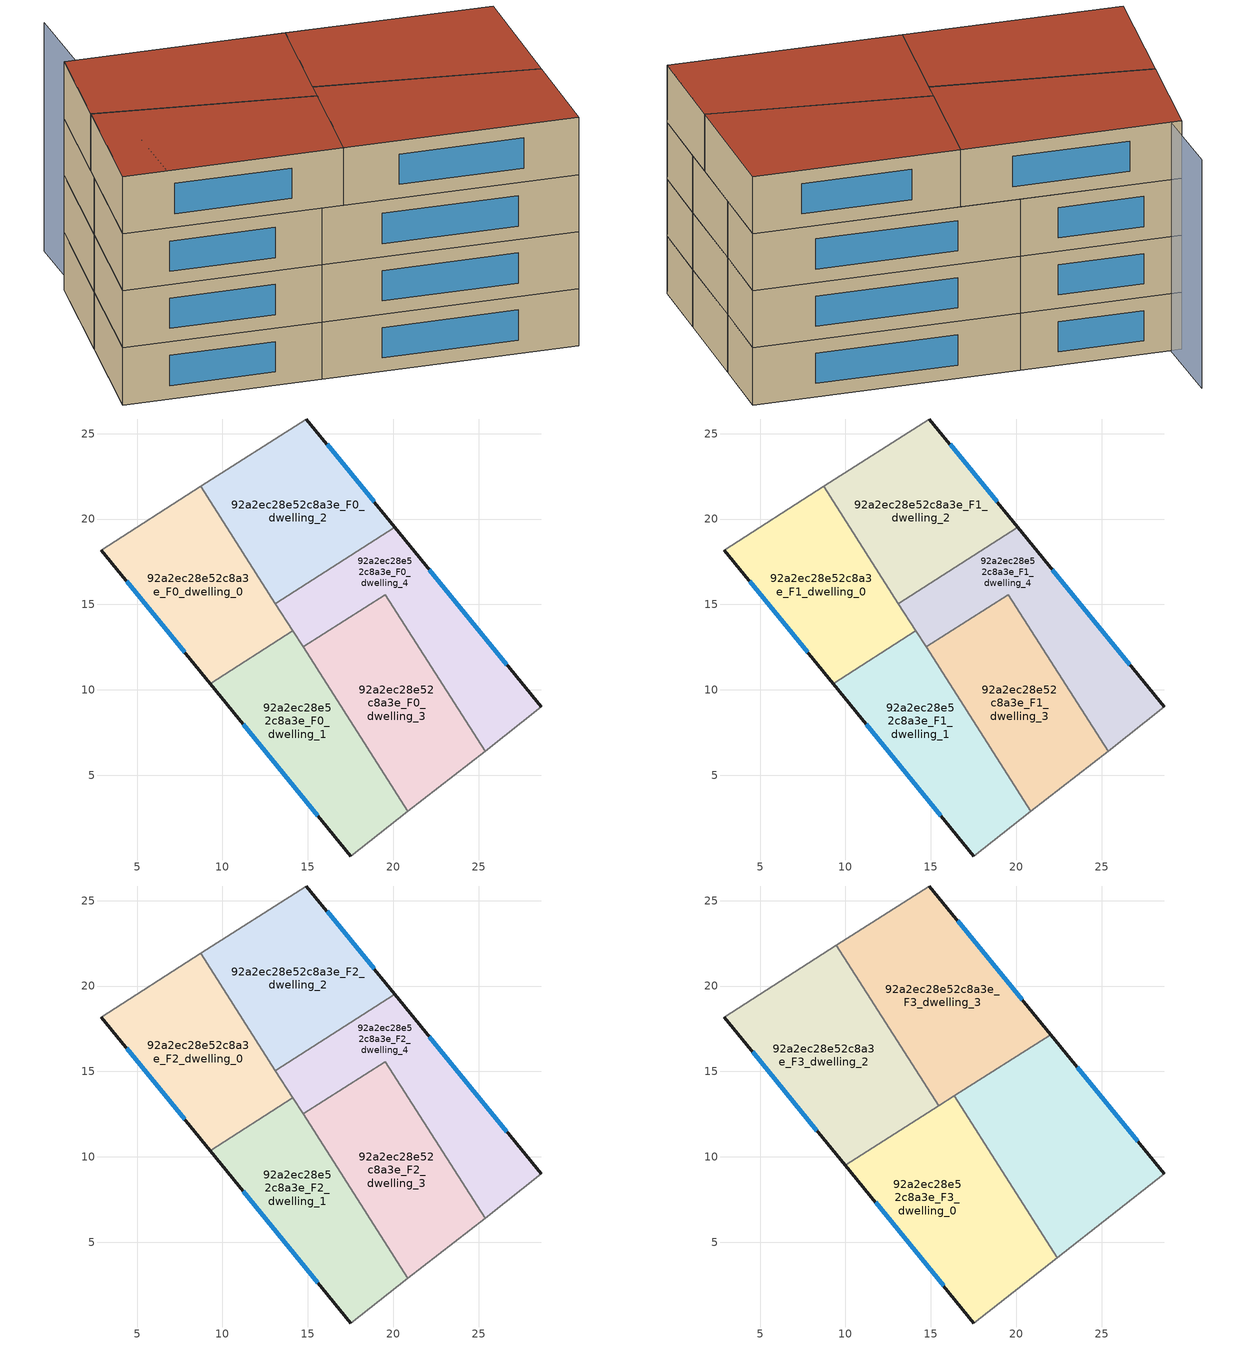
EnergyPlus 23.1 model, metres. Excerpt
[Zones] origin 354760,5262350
92a2ec28e52c8a3e_F0_dwelling_0
 floor ground (EU_floor_Construction): 8.73,21.91 14.13,13.45 9.28,10.36 2.89,18.19 z0
 wall outside (EU_wall_Construction): 2.89,18.19 9.28,10.36 z0:3
 wall to 92a2ec28e52c8a3e_F0_dwelling_1 (EU_wall_Construction): 9.28,10.36 14.13,13.45 z0:3
 wall adiabatic (EU_wall_Construction): 8.73,21.91 2.89,18.19 z0:3
 wall to 92a2ec28e52c8a3e_F0_dwelling_2 (EU_wall_Construction): 13.1,15.05 8.73,21.91 z0:3
 wall to 92a2ec28e52c8a3e_F0_dwelling_4 (EU_wall_Construction): 14.13,13.44 13.1,15.05 z0:3
 window (EU_Window_Construction): 4.39,16.35 7.78,12.2 z0.7:2.3
92a2ec28e52c8a3e_F0_dwelling_1
 floor ground (EU_floor_Construction): 14.13,13.45 20.86,2.88 17.53,0.26 9.28,10.36 z0
 wall outside (EU_wall_Construction): 9.28,10.36 17.53,0.26 z0:3
 wall adiabatic (EU_wall_Construction): 17.53,0.26 20.86,2.88 z0:3
 wall to 92a2ec28e52c8a3e_F0_dwelling_3 (EU_wall_Construction): 20.86,2.88 14.72,12.51 z0:3
 wall to 92a2ec28e52c8a3e_F0_dwelling_4 (EU_wall_Construction): 14.72,12.51 14.13,13.44 z0:3
 window (EU_Window_Construction): 11.22,7.99 15.59,2.63 z0.7:2.3
92a2ec28e52c8a3e_F0_dwelling_2
 floor ground (EU_floor_Construction): 14.91,25.86 20.1,19.51 13.1,15.05 8.73,21.91 z0
 wall outside (EU_wall_Construction): 20.1,19.51 14.91,25.86 z0:3
 wall adiabatic (EU_wall_Construction): 14.91,25.86 8.73,21.91 z0:3
 wall to 92a2ec28e52c8a3e_F0_dwelling_4 (EU_wall_Construction): 13.1,15.05 20.1,19.51 z0:3
 window (EU_Window_Construction): 18.88,21 16.13,24.37 z0.7:2.3
92a2ec28e52c8a3e_F0_dwelling_3
 floor ground (EU_floor_Construction): 19.53,15.58 25.38,6.41 20.86,2.88 14.72,12.51 z0
 wall to 92a2ec28e52c8a3e_F0_dwelling_4 (EU_wall_Construction): 25.38,6.41 19.53,15.58 14.72,12.51 z0:3
 wall adiabatic (EU_wall_Construction): 20.86,2.88 25.38,6.41 z0:3
92a2ec28e52c8a3e_F0_dwelling_4
 floor ground (EU_floor_Construction): 20.1,19.51 28.68,8.99 25.38,6.41 19.53,15.58 14.72,12.51 13.1,15.05 z0
 wall outside (EU_wall_Construction): 28.68,8.99 20.1,19.51 z0:3
 wall adiabatic (EU_wall_Construction): 25.38,6.41 28.68,8.99 z0:3
 window (EU_Window_Construction): 26.66,11.46 22.11,17.04 z0.7:2.3
92a2ec28e52c8a3e_F1_dwelling_0
 floor to 92a2ec28e52c8a3e_F0_dwelling_0 (EU_floor_Construction): 8.73,21.91 14.13,13.45 9.28,10.36 2.89,18.19 z3
 wall outside (EU_wall_Construction): 2.89,18.19 9.28,10.36 z3:6
 wall to 92a2ec28e52c8a3e_F1_dwelling_1 (EU_wall_Construction): 9.28,10.36 14.13,13.45 z3:6
 wall adiabatic (EU_wall_Construction): 8.73,21.91 2.89,18.19 z3:6
 wall to 92a2ec28e52c8a3e_F1_dwelling_2 (EU_wall_Construction): 13.1,15.05 8.73,21.91 z3:6
 wall to 92a2ec28e52c8a3e_F1_dwelling_4 (EU_wall_Construction): 14.13,13.44 13.1,15.05 z3:6
 window (EU_Window_Construction): 4.39,16.35 7.78,12.2 z3.7:5.3
92a2ec28e52c8a3e_F1_dwelling_1
 floor to 92a2ec28e52c8a3e_F0_dwelling_1 (EU_floor_Construction): 14.13,13.45 20.86,2.88 17.53,0.26 9.28,10.36 z3
 wall outside (EU_wall_Construction): 9.28,10.36 17.53,0.26 z3:6
 wall adiabatic (EU_wall_Construction): 17.53,0.26 20.86,2.88 z3:6
 wall to 92a2ec28e52c8a3e_F1_dwelling_3 (EU_wall_Construction): 20.86,2.88 14.72,12.51 z3:6
 wall to 92a2ec28e52c8a3e_F1_dwelling_4 (EU_wall_Construction): 14.72,12.51 14.13,13.44 z3:6
 window (EU_Window_Construction): 11.22,7.99 15.59,2.63 z3.7:5.3
92a2ec28e52c8a3e_F1_dwelling_2
 floor to 92a2ec28e52c8a3e_F0_dwelling_2 (EU_floor_Construction): 14.91,25.86 20.1,19.51 13.1,15.05 8.73,21.91 z3
 wall outside (EU_wall_Construction): 20.1,19.51 14.91,25.86 z3:6
 wall adiabatic (EU_wall_Construction): 14.91,25.86 8.73,21.91 z3:6
 wall to 92a2ec28e52c8a3e_F1_dwelling_4 (EU_wall_Construction): 13.1,15.05 20.1,19.51 z3:6
 window (EU_Window_Construction): 18.88,21 16.13,24.37 z3.7:5.3
92a2ec28e52c8a3e_F1_dwelling_3
 floor to 92a2ec28e52c8a3e_F0_dwelling_3 (EU_floor_Construction): 19.53,15.58 25.38,6.41 20.86,2.88 14.72,12.51 z3
 wall to 92a2ec28e52c8a3e_F1_dwelling_4 (EU_wall_Construction): 25.38,6.41 19.53,15.58 14.72,12.51 z3:6
 wall adiabatic (EU_wall_Construction): 20.86,2.88 25.38,6.41 z3:6
92a2ec28e52c8a3e_F1_dwelling_4
 floor to 92a2ec28e52c8a3e_F0_dwelling_4 (EU_floor_Construction): 20.1,19.51 28.68,8.99 25.38,6.41 19.53,15.58 14.72,12.51 13.1,15.05 z3
 wall outside (EU_wall_Construction): 28.68,8.99 20.1,19.51 z3:6
 wall adiabatic (EU_wall_Construction): 25.38,6.41 28.68,8.99 z3:6
 window (EU_Window_Construction): 26.66,11.46 22.11,17.04 z3.7:5.3
92a2ec28e52c8a3e_F2_dwelling_0
 floor to 92a2ec28e52c8a3e_F1_dwelling_0 (EU_floor_Construction): 8.73,21.91 14.13,13.45 9.28,10.36 2.89,18.19 z6
 wall outside (EU_wall_Construction): 2.89,18.19 9.28,10.36 z6:9
 wall to 92a2ec28e52c8a3e_F2_dwelling_1 (EU_wall_Construction): 9.28,10.36 14.13,13.45 z6:9
 wall adiabatic (EU_wall_Construction): 8.73,21.91 2.89,18.19 z6:9
 wall to 92a2ec28e52c8a3e_F2_dwelling_2 (EU_wall_Construction): 13.1,15.05 8.73,21.91 z6:9
 wall to 92a2ec28e52c8a3e_F2_dwelling_4 (EU_wall_Construction): 14.13,13.44 13.1,15.05 z6:9
 window (EU_Window_Construction): 4.39,16.35 7.78,12.2 z6.7:8.3
 ceiling adiabatic (EU_roof_Construction): 14.13,13.45 8.73,21.91 2.89,18.19 9.28,10.36 z9
92a2ec28e52c8a3e_F2_dwelling_1
 floor to 92a2ec28e52c8a3e_F1_dwelling_1 (EU_floor_Construction): 14.13,13.45 20.86,2.88 17.53,0.26 9.28,10.36 z6
 wall outside (EU_wall_Construction): 9.28,10.36 17.53,0.26 z6:9
 wall adiabatic (EU_wall_Construction): 17.53,0.26 20.86,2.88 z6:9
 wall to 92a2ec28e52c8a3e_F2_dwelling_3 (EU_wall_Construction): 20.86,2.88 14.72,12.51 z6:9
 wall to 92a2ec28e52c8a3e_F2_dwelling_4 (EU_wall_Construction): 14.72,12.51 14.13,13.44 z6:9
 window (EU_Window_Construction): 11.22,7.99 15.59,2.63 z6.7:8.3
 ceiling adiabatic (EU_roof_Construction): 14.72,12.51 14.13,13.45 9.28,10.36 9.99,9.49 z9
92a2ec28e52c8a3e_F2_dwelling_2
 floor to 92a2ec28e52c8a3e_F1_dwelling_2 (EU_floor_Construction): 14.91,25.86 20.1,19.51 13.1,15.05 8.73,21.91 z6
 wall outside (EU_wall_Construction): 20.1,19.51 14.91,25.86 z6:9
 wall adiabatic (EU_wall_Construction): 14.91,25.86 8.73,21.91 z6:9
 wall to 92a2ec28e52c8a3e_F2_dwelling_4 (EU_wall_Construction): 13.1,15.05 20.1,19.51 z6:9
 window (EU_Window_Construction): 18.88,21 16.13,24.37 z6.7:8.3
 ceiling adiabatic (EU_roof_Construction): 20.1,19.51 14.91,25.86 9.46,22.38 13.83,15.52 z9
92a2ec28e52c8a3e_F2_dwelling_3
 floor to 92a2ec28e52c8a3e_F1_dwelling_3 (EU_floor_Construction): 19.53,15.58 25.38,6.41 20.86,2.88 14.72,12.51 z6
 wall to 92a2ec28e52c8a3e_F2_dwelling_4 (EU_wall_Construction): 25.38,6.41 19.53,15.58 14.72,12.51 z6:9
 wall adiabatic (EU_wall_Construction): 20.86,2.88 25.38,6.41 z6:9
92a2ec28e52c8a3e_F2_dwelling_4
 floor to 92a2ec28e52c8a3e_F1_dwelling_4 (EU_floor_Construction): 20.1,19.51 28.68,8.99 25.38,6.41 19.53,15.58 14.72,12.51 13.1,15.05 z6
 wall outside (EU_wall_Construction): 28.68,8.99 20.1,19.51 z6:9
 wall adiabatic (EU_wall_Construction): 25.38,6.41 28.68,8.99 z6:9
 window (EU_Window_Construction): 26.66,11.46 22.11,17.04 z6.7:8.3
 ceiling adiabatic (EU_roof_Construction): 22.01,17.16 20.1,19.51 13.83,15.52 15.45,12.98 z9
92a2ec28e52c8a3e_F3_dwelling_0
 floor to 92a2ec28e52c8a3e_F2_dwelling_1 (EU_floor_Construction): 14.72,12.51 20.86,2.88 17.53,0.26 9.99,9.49 z9
 floor to 92a2ec28e52c8a3e_F2_dwelling_3 (EU_floor_Construction): 16.37,13.56 22.41,4.09 20.86,2.88 14.72,12.51 z9
 wall outside (EU_wall_Construction): 9.99,9.49 17.53,0.26 z9:12
 wall to 92a2ec28e52c8a3e_F3_dwelling_1 (EU_wall_Construction): 22.41,4.09 16.37,13.56 z9:12
 wall adiabatic (EU_wall_Construction): 17.53,0.26 22.41,4.09 z9:12
 wall to 92a2ec28e52c8a3e_F3_dwelling_2 (EU_wall_Construction): 15.45,12.98 9.99,9.49 z9:12
 wall to 92a2ec28e52c8a3e_F3_dwelling_3 (EU_wall_Construction): 16.37,13.56 15.45,12.98 z9:12
 window (EU_Window_Construction): 11.76,7.33 15.76,2.43 z9.7:11.3
 roof outside (EU_roof_Construction): 22.41,4.09 16.37,13.56 9.99,9.49 17.53,0.26 z12
92a2ec28e52c8a3e_F3_dwelling_1
 floor to 92a2ec28e52c8a3e_F2_dwelling_3 (EU_floor_Construction): 19.53,15.58 25.38,6.41 22.41,4.09 16.37,13.56 z9
 floor to 92a2ec28e52c8a3e_F2_dwelling_4 (EU_floor_Construction): 22.01,17.16 28.68,8.99 25.38,6.41 19.53,15.58 z9
 wall outside (EU_wall_Construction): 28.68,8.99 22.01,17.16 z9:12
 wall adiabatic (EU_wall_Construction): 22.41,4.09 28.68,8.99 z9:12
 wall to 92a2ec28e52c8a3e_F3_dwelling_3 (EU_wall_Construction): 22.01,17.16 16.37,13.56 z9:12
 window (EU_Window_Construction): 27.11,10.91 23.58,15.24 z9.7:11.3
 roof outside (EU_roof_Construction): 28.68,8.99 22.01,17.16 16.37,13.56 22.41,4.09 z12
92a2ec28e52c8a3e_F3_dwelling_2
 floor to 92a2ec28e52c8a3e_F2_dwelling_2 (EU_floor_Construction): 9.46,22.38 13.83,15.52 13.1,15.05 8.73,21.91 z9
 floor to 92a2ec28e52c8a3e_F2_dwelling_4 (EU_floor_Construction): 13.83,15.52 15.45,12.98 14.72,12.51 13.1,15.05 z9
 floor adiabatic (EU_floor_Construction): 9.46,22.38 8.73,21.91 14.72,12.51 15.45,12.98 9.99,9.49 2.89,18.19 z9
 wall outside (EU_wall_Construction): 2.89,18.19 9.99,9.49 z9:12
 wall to 92a2ec28e52c8a3e_F3_dwelling_3 (EU_wall_Construction): 15.45,12.97 9.46,22.38 z9:12
 wall adiabatic (EU_wall_Construction): 9.46,22.38 2.89,18.19 z9:12
 window (EU_Window_Construction): 4.56,16.14 8.32,11.54 z9.7:11.3
 roof outside (EU_roof_Construction): 15.45,12.97 9.46,22.38 2.89,18.19 9.99,9.49 z12
92a2ec28e52c8a3e_F3_dwelling_3
 floor adiabatic (EU_floor_Construction): 14.91,25.86 22.01,17.16 15.45,12.97 9.46,22.38 z9
 wall outside (EU_wall_Construction): 22.01,17.16 14.91,25.86 z9:12
 wall adiabatic (EU_wall_Construction): 14.91,25.86 9.46,22.38 z9:12
 window (EU_Window_Construction): 20.35,19.2 16.58,23.82 z9.7:11.3
 roof outside (EU_roof_Construction): 22.01,17.16 14.91,25.86 9.46,22.38 15.45,12.97 z12
shading: 19,28.46 4.3,16.46 z0:12
[Building]
EU S2 Campaign: North Axis=0; Terrain=City; Solar Distribution=FullExterior
[Site:Location]
Budapest.Ferenc.Liszt.Intl.AP: Latitude=47.437; Longitude=19.256; Time Zone=1; Elevation=185
[SizingPeriod:WeatherFileDays]
AnnualSizingPeriod: Begin Month=1; Begin Day of Month=1; End Month=12; End Day of Month=31; Day of Week for Start Day=Monday; Use Weather File Daylight Saving Period=No; Use Weather File Rain and Snow Indicators=No
[MATERIAL]
EU_InternalMass_Material: Roughness=MediumRough; Thickness=0.1; Conductivity=1; Density=1800; Specific Heat=900; Thermal Absorptance=0.9; Solar Absorptance=0.7; Visible Absorptance=0.7
[MATERIAL:NOMASS] Roughness=MediumRough; Thermal Absorptance=0.9; Solar Absorptance=0.7; Visible Absorptance=0.7
Name | Thermal Resistance
EU_wall_NoMass | 0.832559
EU_roof_NoMass | 1.39638
EU_floor_NoMass | 0.872794
[WINDOWMATERIAL:SIMPLEGLAZINGSYSTEM]
EU_Window_SimpleGlazing: UFactor=2.79869; Solar Heat Gain Coefficient=0.75; Visible Transmittance=0.75
[CONSTRUCTION]
EU_wall_Construction: EU_wall_NoMass
EU_roof_Construction: EU_roof_NoMass
EU_floor_Construction: EU_floor_NoMass
EU_Window_Construction: EU_Window_SimpleGlazing
EU_InternalMass_Construction: EU_InternalMass_Material
[ZONE] Type=1; Multiplier=1; Ceiling Height=autocalculate; Floor Area=autocalculate; Part of Total Floor Area=Yes
Name | Volume
92a2ec28e52c8a3e_F0_dwelling_0; 92a2ec28e52c8a3e_F1_dwelling_0; 92a2ec28e52c8a3e_F2_dwelling_0 | 190.801
92a2ec28e52c8a3e_F3_dwelling_0 | 238.511
92a2ec28e52c8a3e_F0_dwelling_1; 92a2ec28e52c8a3e_F1_dwelling_1; 92a2ec28e52c8a3e_F2_dwelling_1; 92a2ec28e52c8a3e_F0_dwelling_4; 92a2ec28e52c8a3e_F1_dwelling_4; 92a2ec28e52c8a3e_F2_dwelling_4 | 190.809
92a2ec28e52c8a3e_F3_dwelling_1 | 238.523
92a2ec28e52c8a3e_F0_dwelling_2; 92a2ec28e52c8a3e_F1_dwelling_2; 92a2ec28e52c8a3e_F2_dwelling_2 | 190.791
92a2ec28e52c8a3e_F3_dwelling_2 | 238.492
92a2ec28e52c8a3e_F0_dwelling_3; 92a2ec28e52c8a3e_F1_dwelling_3; 92a2ec28e52c8a3e_F2_dwelling_3 | 190.802
92a2ec28e52c8a3e_F3_dwelling_3 | 238.521
[INTERNALMASS] Construction=EU_InternalMass_Construction
Name | Zone or ZoneList | Surface Area
92a2ec28e52c8a3e_F0_dwelling_0_EU_InternalMass | 92a2ec28e52c8a3e_F0_dwelling_0 | 63.6
92a2ec28e52c8a3e_F0_dwelling_1_EU_InternalMass | 92a2ec28e52c8a3e_F0_dwelling_1 | 63.603
92a2ec28e52c8a3e_F0_dwelling_2_EU_InternalMass | 92a2ec28e52c8a3e_F0_dwelling_2 | 63.5978
92a2ec28e52c8a3e_F0_dwelling_3_EU_InternalMass | 92a2ec28e52c8a3e_F0_dwelling_3 | 63.6005
92a2ec28e52c8a3e_F0_dwelling_4_EU_InternalMass | 92a2ec28e52c8a3e_F0_dwelling_4 | 63.603
92a2ec28e52c8a3e_F1_dwelling_0_EU_InternalMass | 92a2ec28e52c8a3e_F1_dwelling_0 | 63.6
92a2ec28e52c8a3e_F1_dwelling_1_EU_InternalMass | 92a2ec28e52c8a3e_F1_dwelling_1 | 63.603
92a2ec28e52c8a3e_F1_dwelling_2_EU_InternalMass | 92a2ec28e52c8a3e_F1_dwelling_2 | 63.5978
92a2ec28e52c8a3e_F1_dwelling_3_EU_InternalMass | 92a2ec28e52c8a3e_F1_dwelling_3 | 63.6005
92a2ec28e52c8a3e_F1_dwelling_4_EU_InternalMass | 92a2ec28e52c8a3e_F1_dwelling_4 | 63.603
92a2ec28e52c8a3e_F2_dwelling_0_EU_InternalMass | 92a2ec28e52c8a3e_F2_dwelling_0 | 63.6
92a2ec28e52c8a3e_F2_dwelling_1_EU_InternalMass | 92a2ec28e52c8a3e_F2_dwelling_1 | 63.603
92a2ec28e52c8a3e_F2_dwelling_2_EU_InternalMass | 92a2ec28e52c8a3e_F2_dwelling_2 | 63.5978
92a2ec28e52c8a3e_F2_dwelling_3_EU_InternalMass | 92a2ec28e52c8a3e_F2_dwelling_3 | 63.6005
92a2ec28e52c8a3e_F2_dwelling_4_EU_InternalMass | 92a2ec28e52c8a3e_F2_dwelling_4 | 63.603
92a2ec28e52c8a3e_F3_dwelling_0_EU_InternalMass | 92a2ec28e52c8a3e_F3_dwelling_0 | 79.5036
92a2ec28e52c8a3e_F3_dwelling_1_EU_InternalMass | 92a2ec28e52c8a3e_F3_dwelling_1 | 79.5076
92a2ec28e52c8a3e_F3_dwelling_2_EU_InternalMass | 92a2ec28e52c8a3e_F3_dwelling_2 | 79.4973
92a2ec28e52c8a3e_F3_dwelling_3_EU_InternalMass | 92a2ec28e52c8a3e_F3_dwelling_3 | 79.507
[OTHEREQUIPMENT] Fuel Type=Electricity; Design Level Calculation Method=Watts/Area; Power per Zone Floor Area=1; Fraction Latent=0; Fraction Radiant=0; Fraction Lost=0; Carbon Dioxide Generation Rate=0; EndUse Subcategory=EU_Step8_InternalGains
Name | Zone or ZoneList or Space or SpaceList | Schedule
EU_Step8_InternalGain_92a2ec28e52c8a3e_F0_dwelling_0_f000 | 92a2ec28e52c8a3e_F0_dwelling_0 | EU_Step8_GainSchedule_92a2ec28e52c8a3e_F0_dwelling_0_f000
EU_Step8_InternalGain_92a2ec28e52c8a3e_F0_dwelling_1_f000 | 92a2ec28e52c8a3e_F0_dwelling_1 | EU_Step8_GainSchedule_92a2ec28e52c8a3e_F0_dwelling_1_f000
EU_Step8_InternalGain_92a2ec28e52c8a3e_F0_dwelling_2_f000 | 92a2ec28e52c8a3e_F0_dwelling_2 | EU_Step8_GainSchedule_92a2ec28e52c8a3e_F0_dwelling_2_f000
EU_Step8_InternalGain_92a2ec28e52c8a3e_F0_dwelling_3_f000 | 92a2ec28e52c8a3e_F0_dwelling_3 | EU_Step8_GainSchedule_92a2ec28e52c8a3e_F0_dwelling_3_f000
EU_Step8_InternalGain_92a2ec28e52c8a3e_F0_dwelling_4_f000 | 92a2ec28e52c8a3e_F0_dwelling_4 | EU_Step8_GainSchedule_92a2ec28e52c8a3e_F0_dwelling_4_f000
EU_Step8_InternalGain_92a2ec28e52c8a3e_F1_dwelling_0_f000 | 92a2ec28e52c8a3e_F1_dwelling_0 | EU_Step8_GainSchedule_92a2ec28e52c8a3e_F1_dwelling_0_f000
EU_Step8_InternalGain_92a2ec28e52c8a3e_F1_dwelling_1_f000 | 92a2ec28e52c8a3e_F1_dwelling_1 | EU_Step8_GainSchedule_92a2ec28e52c8a3e_F1_dwelling_1_f000
EU_Step8_InternalGain_92a2ec28e52c8a3e_F1_dwelling_2_f000 | 92a2ec28e52c8a3e_F1_dwelling_2 | EU_Step8_GainSchedule_92a2ec28e52c8a3e_F1_dwelling_2_f000
EU_Step8_InternalGain_92a2ec28e52c8a3e_F1_dwelling_3_f000 | 92a2ec28e52c8a3e_F1_dwelling_3 | EU_Step8_GainSchedule_92a2ec28e52c8a3e_F1_dwelling_3_f000
EU_Step8_InternalGain_92a2ec28e52c8a3e_F1_dwelling_4_f000 | 92a2ec28e52c8a3e_F1_dwelling_4 | EU_Step8_GainSchedule_92a2ec28e52c8a3e_F1_dwelling_4_f000
EU_Step8_InternalGain_92a2ec28e52c8a3e_F2_dwelling_0_f000 | 92a2ec28e52c8a3e_F2_dwelling_0 | EU_Step8_GainSchedule_92a2ec28e52c8a3e_F2_dwelling_0_f000
EU_Step8_InternalGain_92a2ec28e52c8a3e_F2_dwelling_1_f000 | 92a2ec28e52c8a3e_F2_dwelling_1 | EU_Step8_GainSchedule_92a2ec28e52c8a3e_F2_dwelling_1_f000
EU_Step8_InternalGain_92a2ec28e52c8a3e_F2_dwelling_2_f000 | 92a2ec28e52c8a3e_F2_dwelling_2 | EU_Step8_GainSchedule_92a2ec28e52c8a3e_F2_dwelling_2_f000
EU_Step8_InternalGain_92a2ec28e52c8a3e_F2_dwelling_3_f000 | 92a2ec28e52c8a3e_F2_dwelling_3 | EU_Step8_GainSchedule_92a2ec28e52c8a3e_F2_dwelling_3_f000
EU_Step8_InternalGain_92a2ec28e52c8a3e_F2_dwelling_4_f000 | 92a2ec28e52c8a3e_F2_dwelling_4 | EU_Step8_GainSchedule_92a2ec28e52c8a3e_F2_dwelling_4_f000
EU_Step8_InternalGain_92a2ec28e52c8a3e_F3_dwelling_0_f000 | 92a2ec28e52c8a3e_F3_dwelling_0 | EU_Step8_GainSchedule_92a2ec28e52c8a3e_F3_dwelling_0_f000
EU_Step8_InternalGain_92a2ec28e52c8a3e_F3_dwelling_1_f000 | 92a2ec28e52c8a3e_F3_dwelling_1 | EU_Step8_GainSchedule_92a2ec28e52c8a3e_F3_dwelling_1_f000
EU_Step8_InternalGain_92a2ec28e52c8a3e_F3_dwelling_2_f000 | 92a2ec28e52c8a3e_F3_dwelling_2 | EU_Step8_GainSchedule_92a2ec28e52c8a3e_F3_dwelling_2_f000
EU_Step8_InternalGain_92a2ec28e52c8a3e_F3_dwelling_3_f000 | 92a2ec28e52c8a3e_F3_dwelling_3 | EU_Step8_GainSchedule_92a2ec28e52c8a3e_F3_dwelling_3_f000
[ZONEVENTILATION:DESIGNFLOWRATE] Schedule=EU_AlwaysOn; Design Flow Rate Calculation Method=AirChanges/Hour; Air Changes per Hour=0.475469; Ventilation Type=Natural; Fan Pressure Rise=0; Fan Total Efficiency=1; Constant Term Coefficient=1; Temperature Term Coefficient=0; Velocity Term Coefficient=0; Velocity Squared Term Coefficient=0; Minimum Indoor Temperature=-100; Maximum Indoor Temperature=100; Delta Temperature=-100; Minimum Outdoor Temperature=-100; Maximum Outdoor Temperature=100; Maximum Wind Speed=40
Name | Zone or ZoneList or Space or SpaceList
EU_ConstantAir_92a2ec28e52c8a3e_F0_dwelling_0 | 92a2ec28e52c8a3e_F0_dwelling_0
EU_ConstantAir_92a2ec28e52c8a3e_F0_dwelling_1 | 92a2ec28e52c8a3e_F0_dwelling_1
EU_ConstantAir_92a2ec28e52c8a3e_F0_dwelling_2 | 92a2ec28e52c8a3e_F0_dwelling_2
EU_ConstantAir_92a2ec28e52c8a3e_F0_dwelling_3 | 92a2ec28e52c8a3e_F0_dwelling_3
EU_ConstantAir_92a2ec28e52c8a3e_F0_dwelling_4 | 92a2ec28e52c8a3e_F0_dwelling_4
EU_ConstantAir_92a2ec28e52c8a3e_F1_dwelling_0 | 92a2ec28e52c8a3e_F1_dwelling_0
EU_ConstantAir_92a2ec28e52c8a3e_F1_dwelling_1 | 92a2ec28e52c8a3e_F1_dwelling_1
EU_ConstantAir_92a2ec28e52c8a3e_F1_dwelling_2 | 92a2ec28e52c8a3e_F1_dwelling_2
EU_ConstantAir_92a2ec28e52c8a3e_F1_dwelling_3 | 92a2ec28e52c8a3e_F1_dwelling_3
EU_ConstantAir_92a2ec28e52c8a3e_F1_dwelling_4 | 92a2ec28e52c8a3e_F1_dwelling_4
EU_ConstantAir_92a2ec28e52c8a3e_F2_dwelling_0 | 92a2ec28e52c8a3e_F2_dwelling_0
EU_ConstantAir_92a2ec28e52c8a3e_F2_dwelling_1 | 92a2ec28e52c8a3e_F2_dwelling_1
EU_ConstantAir_92a2ec28e52c8a3e_F2_dwelling_2 | 92a2ec28e52c8a3e_F2_dwelling_2
EU_ConstantAir_92a2ec28e52c8a3e_F2_dwelling_3 | 92a2ec28e52c8a3e_F2_dwelling_3
EU_ConstantAir_92a2ec28e52c8a3e_F2_dwelling_4 | 92a2ec28e52c8a3e_F2_dwelling_4
EU_ConstantAir_92a2ec28e52c8a3e_F3_dwelling_0 | 92a2ec28e52c8a3e_F3_dwelling_0
EU_ConstantAir_92a2ec28e52c8a3e_F3_dwelling_1 | 92a2ec28e52c8a3e_F3_dwelling_1
EU_ConstantAir_92a2ec28e52c8a3e_F3_dwelling_2 | 92a2ec28e52c8a3e_F3_dwelling_2
EU_ConstantAir_92a2ec28e52c8a3e_F3_dwelling_3 | 92a2ec28e52c8a3e_F3_dwelling_3
[HVACTEMPLATE:THERMOSTAT] Constant Heating Setpoint=20; Constant Cooling Setpoint=50
EU_HeatOnly_92a2ec28e52c8a3e_F0_dwelling_0; EU_HeatOnly_92a2ec28e52c8a3e_F0_dwelling_1; EU_HeatOnly_92a2ec28e52c8a3e_F0_dwelling_2; EU_HeatOnly_92a2ec28e52c8a3e_F0_dwelling_3; EU_HeatOnly_92a2ec28e52c8a3e_F0_dwelling_4; EU_HeatOnly_92a2ec28e52c8a3e_F1_dwelling_0; EU_HeatOnly_92a2ec28e52c8a3e_F1_dwelling_1; EU_HeatOnly_92a2ec28e52c8a3e_F1_dwelling_2; EU_HeatOnly_92a2ec28e52c8a3e_F1_dwelling_3; EU_HeatOnly_92a2ec28e52c8a3e_F1_dwelling_4; EU_HeatOnly_92a2ec28e52c8a3e_F2_dwelling_0; EU_HeatOnly_92a2ec28e52c8a3e_F2_dwelling_1; EU_HeatOnly_92a2ec28e52c8a3e_F2_dwelling_2; EU_HeatOnly_92a2ec28e52c8a3e_F2_dwelling_3; EU_HeatOnly_92a2ec28e52c8a3e_F2_dwelling_4; EU_HeatOnly_92a2ec28e52c8a3e_F3_dwelling_0; EU_HeatOnly_92a2ec28e52c8a3e_F3_dwelling_1; EU_HeatOnly_92a2ec28e52c8a3e_F3_dwelling_2; EU_HeatOnly_92a2ec28e52c8a3e_F3_dwelling_3
[HVACTEMPLATE:ZONE:IDEALLOADSAIRSYSTEM] System Availability Schedule=EU_AlwaysOn; Maximum Heating Supply Air Temperature=50; Minimum Cooling Supply Air Temperature=13; Maximum Heating Supply Air Humidity Ratio=0.0156; Minimum Cooling Supply Air Humidity Ratio=0.0077; Heating Limit=NoLimit; Cooling Limit=NoLimit; Heating Availability Schedule=EU_AlwaysOn; Cooling Availability Schedule=EU_CoolingOff; Dehumidification Control Type=ConstantSensibleHeatRatio; Cooling Sensible Heat Ratio=0.7; Dehumidification Setpoint=60; Humidification Control Type=None; Humidification Setpoint=30; Outdoor Air Method=None; Outdoor Air Flow Rate per Person=0.00944; Outdoor Air Flow Rate per Zone Floor Area=0; Outdoor Air Flow Rate per Zone=0; Demand Controlled Ventilation Type=None; Outdoor Air Economizer Type=NoEconomizer; Heat Recovery Type=None; Sensible Heat Recovery Effectiveness=0.7; Latent Heat Recovery Effectiveness=0.65
Name | Template Thermostat
92a2ec28e52c8a3e_F0_dwelling_0 | EU_HeatOnly_92a2ec28e52c8a3e_F0_dwelling_0
92a2ec28e52c8a3e_F0_dwelling_1 | EU_HeatOnly_92a2ec28e52c8a3e_F0_dwelling_1
92a2ec28e52c8a3e_F0_dwelling_2 | EU_HeatOnly_92a2ec28e52c8a3e_F0_dwelling_2
92a2ec28e52c8a3e_F0_dwelling_3 | EU_HeatOnly_92a2ec28e52c8a3e_F0_dwelling_3
92a2ec28e52c8a3e_F0_dwelling_4 | EU_HeatOnly_92a2ec28e52c8a3e_F0_dwelling_4
92a2ec28e52c8a3e_F1_dwelling_0 | EU_HeatOnly_92a2ec28e52c8a3e_F1_dwelling_0
92a2ec28e52c8a3e_F1_dwelling_1 | EU_HeatOnly_92a2ec28e52c8a3e_F1_dwelling_1
92a2ec28e52c8a3e_F1_dwelling_2 | EU_HeatOnly_92a2ec28e52c8a3e_F1_dwelling_2
92a2ec28e52c8a3e_F1_dwelling_3 | EU_HeatOnly_92a2ec28e52c8a3e_F1_dwelling_3
92a2ec28e52c8a3e_F1_dwelling_4 | EU_HeatOnly_92a2ec28e52c8a3e_F1_dwelling_4
92a2ec28e52c8a3e_F2_dwelling_0 | EU_HeatOnly_92a2ec28e52c8a3e_F2_dwelling_0
92a2ec28e52c8a3e_F2_dwelling_1 | EU_HeatOnly_92a2ec28e52c8a3e_F2_dwelling_1
92a2ec28e52c8a3e_F2_dwelling_2 | EU_HeatOnly_92a2ec28e52c8a3e_F2_dwelling_2
92a2ec28e52c8a3e_F2_dwelling_3 | EU_HeatOnly_92a2ec28e52c8a3e_F2_dwelling_3
92a2ec28e52c8a3e_F2_dwelling_4 | EU_HeatOnly_92a2ec28e52c8a3e_F2_dwelling_4
92a2ec28e52c8a3e_F3_dwelling_0 | EU_HeatOnly_92a2ec28e52c8a3e_F3_dwelling_0
92a2ec28e52c8a3e_F3_dwelling_1 | EU_HeatOnly_92a2ec28e52c8a3e_F3_dwelling_1
92a2ec28e52c8a3e_F3_dwelling_2 | EU_HeatOnly_92a2ec28e52c8a3e_F3_dwelling_2
92a2ec28e52c8a3e_F3_dwelling_3 | EU_HeatOnly_92a2ec28e52c8a3e_F3_dwelling_3
[SIZING:ZONE] Zone Cooling Design Supply Air Temperature Input Method=SupplyAirTemperature; Zone Cooling Design Supply Air Temperature=13; Zone Heating Design Supply Air Temperature Input Method=SupplyAirTemperature; Zone Heating Design Supply Air Temperature=50; Zone Cooling Design Supply Air Humidity Ratio=0.008; Zone Heating Design Supply Air Humidity Ratio=0.008; Cooling Design Air Flow Method=DesignDay; Cooling Design Air Flow Rate=0; Cooling Minimum Air Flow per Zone Floor Area=0.000762; Cooling Minimum Air Flow=0; Cooling Minimum Air Flow Fraction=0.2; Heating Design Air Flow Method=DesignDay; Heating Design Air Flow Rate=0; Heating Maximum Air Flow per Zone Floor Area=0.002032; Heating Maximum Air Flow=0.141576; Heating Maximum Air Flow Fraction=0.3; Account for Dedicated Outdoor Air System=No; Dedicated Outdoor Air System Control Strategy=NeutralSupplyAir; Dedicated Outdoor Air Low Setpoint Temperature for Design=autosize; Dedicated Outdoor Air High Setpoint Temperature for Design=autosize; Zone Load Sizing Method=Sensible Load Only No Latent Load; Zone Latent Cooling Design Supply Air Humidity Ratio Input Method=HumidityRatioDifference; Zone Cooling Design Supply Air Humidity Ratio Difference=0.005; Zone Latent Heating Design Supply Air Humidity Ratio Input Method=HumidityRatioDifference; Zone Humidification Design Supply Air Humidity Ratio Difference=0.005
92a2ec28e52c8a3e_F0_dwelling_0; 92a2ec28e52c8a3e_F0_dwelling_1; 92a2ec28e52c8a3e_F0_dwelling_2; 92a2ec28e52c8a3e_F0_dwelling_3; 92a2ec28e52c8a3e_F0_dwelling_4; 92a2ec28e52c8a3e_F1_dwelling_0; 92a2ec28e52c8a3e_F1_dwelling_1; 92a2ec28e52c8a3e_F1_dwelling_2; 92a2ec28e52c8a3e_F1_dwelling_3; 92a2ec28e52c8a3e_F1_dwelling_4; 92a2ec28e52c8a3e_F2_dwelling_0; 92a2ec28e52c8a3e_F2_dwelling_1; 92a2ec28e52c8a3e_F2_dwelling_2; 92a2ec28e52c8a3e_F2_dwelling_3; 92a2ec28e52c8a3e_F2_dwelling_4; 92a2ec28e52c8a3e_F3_dwelling_0; 92a2ec28e52c8a3e_F3_dwelling_1; 92a2ec28e52c8a3e_F3_dwelling_2; 92a2ec28e52c8a3e_F3_dwelling_3
[SCHEDULE:CONSTANT]
Name | Hourly Value
EU_AlwaysOn | 1
EU_CoolingOff | 0
[SCHEDULE:FILE] Column Number=1; Rows to Skip at Top=0; Number of Hours of Data=8760; Column Separator=Comma; Interpolate to Timestep=No; Minutes per Item=60; Adjust Schedule for Daylight Savings=Yes
Name | File
EU_Step8_GainSchedule_92a2ec28e52c8a3e_F0_dwelling_0_f000 | ../../schedules/92a2ec28e52c8a3e/92a2ec28e52c8a3e_F0_dwelling_0_f000_gain.csv
EU_Step8_GainSchedule_92a2ec28e52c8a3e_F0_dwelling_1_f000 | ../../schedules/92a2ec28e52c8a3e/92a2ec28e52c8a3e_F0_dwelling_1_f000_gain.csv
EU_Step8_GainSchedule_92a2ec28e52c8a3e_F0_dwelling_2_f000 | ../../schedules/92a2ec28e52c8a3e/92a2ec28e52c8a3e_F0_dwelling_2_f000_gain.csv
EU_Step8_GainSchedule_92a2ec28e52c8a3e_F0_dwelling_3_f000 | ../../schedules/92a2ec28e52c8a3e/92a2ec28e52c8a3e_F0_dwelling_3_f000_gain.csv
EU_Step8_GainSchedule_92a2ec28e52c8a3e_F0_dwelling_4_f000 | ../../schedules/92a2ec28e52c8a3e/92a2ec28e52c8a3e_F0_dwelling_4_f000_gain.csv
EU_Step8_GainSchedule_92a2ec28e52c8a3e_F1_dwelling_0_f000 | ../../schedules/92a2ec28e52c8a3e/92a2ec28e52c8a3e_F1_dwelling_0_f000_gain.csv
EU_Step8_GainSchedule_92a2ec28e52c8a3e_F1_dwelling_1_f000 | ../../schedules/92a2ec28e52c8a3e/92a2ec28e52c8a3e_F1_dwelling_1_f000_gain.csv
EU_Step8_GainSchedule_92a2ec28e52c8a3e_F1_dwelling_2_f000 | ../../schedules/92a2ec28e52c8a3e/92a2ec28e52c8a3e_F1_dwelling_2_f000_gain.csv
EU_Step8_GainSchedule_92a2ec28e52c8a3e_F1_dwelling_3_f000 | ../../schedules/92a2ec28e52c8a3e/92a2ec28e52c8a3e_F1_dwelling_3_f000_gain.csv
EU_Step8_GainSchedule_92a2ec28e52c8a3e_F1_dwelling_4_f000 | ../../schedules/92a2ec28e52c8a3e/92a2ec28e52c8a3e_F1_dwelling_4_f000_gain.csv
EU_Step8_GainSchedule_92a2ec28e52c8a3e_F2_dwelling_0_f000 | ../../schedules/92a2ec28e52c8a3e/92a2ec28e52c8a3e_F2_dwelling_0_f000_gain.csv
EU_Step8_GainSchedule_92a2ec28e52c8a3e_F2_dwelling_1_f000 | ../../schedules/92a2ec28e52c8a3e/92a2ec28e52c8a3e_F2_dwelling_1_f000_gain.csv
EU_Step8_GainSchedule_92a2ec28e52c8a3e_F2_dwelling_2_f000 | ../../schedules/92a2ec28e52c8a3e/92a2ec28e52c8a3e_F2_dwelling_2_f000_gain.csv
EU_Step8_GainSchedule_92a2ec28e52c8a3e_F2_dwelling_3_f000 | ../../schedules/92a2ec28e52c8a3e/92a2ec28e52c8a3e_F2_dwelling_3_f000_gain.csv
EU_Step8_GainSchedule_92a2ec28e52c8a3e_F2_dwelling_4_f000 | ../../schedules/92a2ec28e52c8a3e/92a2ec28e52c8a3e_F2_dwelling_4_f000_gain.csv
EU_Step8_GainSchedule_92a2ec28e52c8a3e_F3_dwelling_0_f000 | ../../schedules/92a2ec28e52c8a3e/92a2ec28e52c8a3e_F3_dwelling_0_f000_gain.csv
EU_Step8_GainSchedule_92a2ec28e52c8a3e_F3_dwelling_1_f000 | ../../schedules/92a2ec28e52c8a3e/92a2ec28e52c8a3e_F3_dwelling_1_f000_gain.csv
EU_Step8_GainSchedule_92a2ec28e52c8a3e_F3_dwelling_2_f000 | ../../schedules/92a2ec28e52c8a3e/92a2ec28e52c8a3e_F3_dwelling_2_f000_gain.csv
EU_Step8_GainSchedule_92a2ec28e52c8a3e_F3_dwelling_3_f000 | ../../schedules/92a2ec28e52c8a3e/92a2ec28e52c8a3e_F3_dwelling_3_f000_gain.csv
